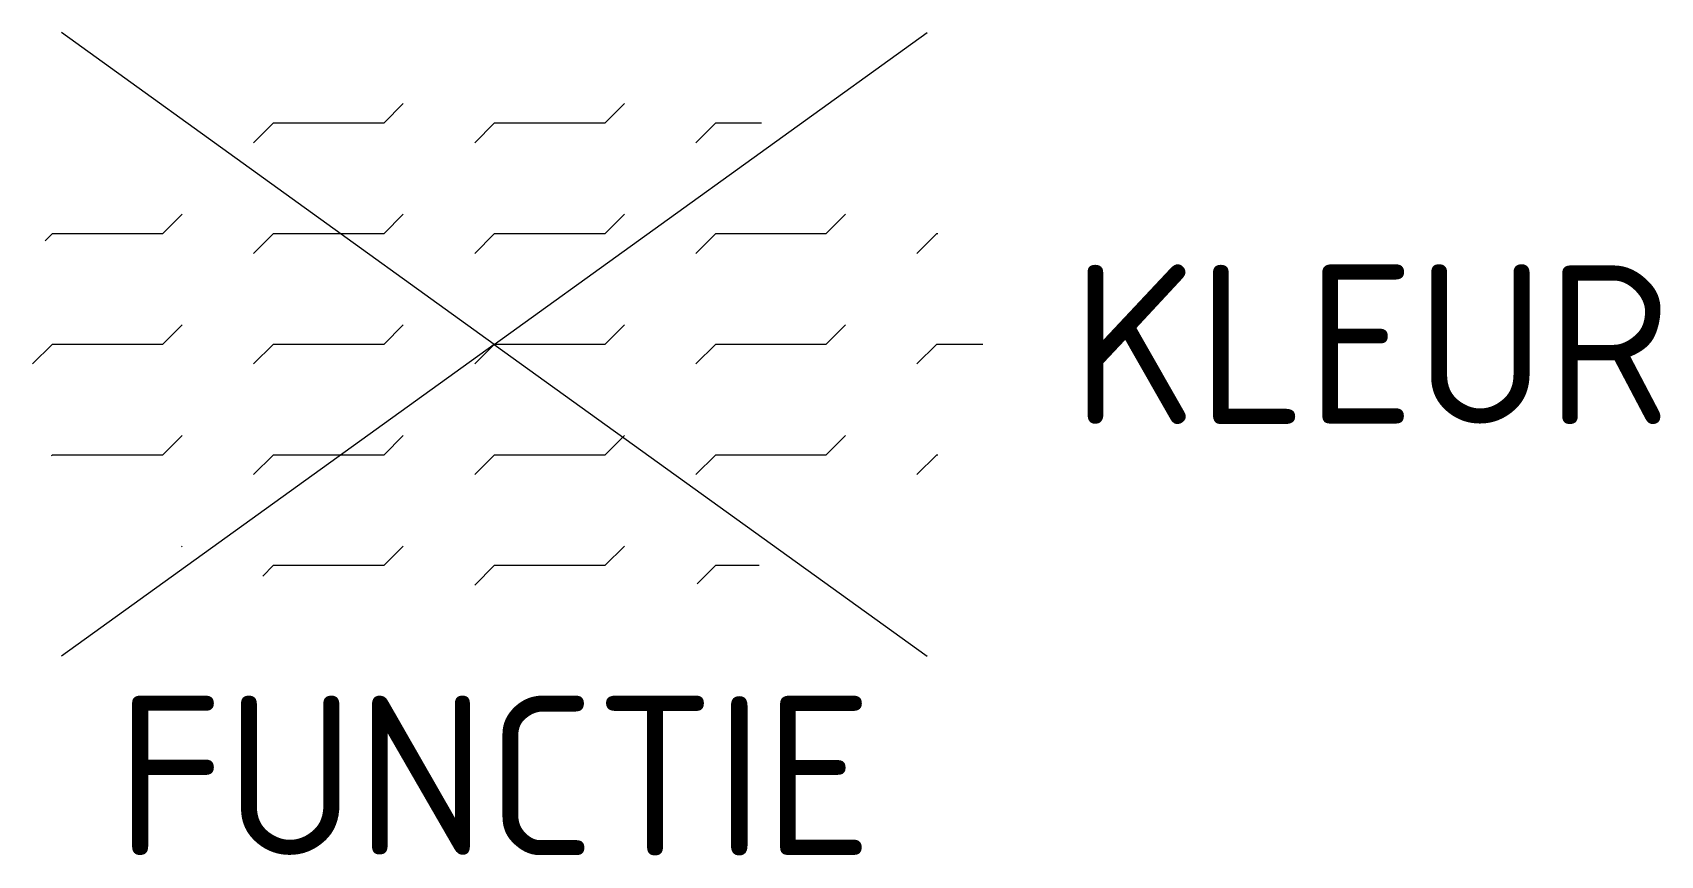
# Model space of a CAD drawing. Extents: x -5.2 to 13.2, y -5.8 to 3.5.
import ezdxf
from ezdxf.enums import TextEntityAlignment as Align

# ---------------------------------------------------------------- set-up
doc = ezdxf.new("R2010")
doc.units = 0
doc.styles.add('NLCS-ISO', font='NLCS-ISO.ttf')

msp = doc.modelspace()

# ---------------------------------------------------------------- linework, layer by layer
for p, q in [((0, 0), (-4.895, 3.524)), ((0, 0), (4.895, 3.524)), ((-1.25, 2.5), (-1.029, 2.721)), ((1.25, 2.5), (1.471, 2.721)), ((-2.721, 2.279), (-2.5, 2.5)), ((-1.25, 2.5), (-2.5, 2.5)), ((-0.221, 2.279), (0, 2.5)), ((1.25, 2.5), (0, 2.5)), ((2.279, 2.279), (2.5, 2.5)), ((3.02, 2.5), (2.5, 2.5)), ((-3.75, 1.25), (-3.529, 1.471)), ((-1.25, 1.25), (-1.029, 1.471)), ((1.25, 1.25), (1.471, 1.471)), ((3.75, 1.25), (3.971, 1.471)), ((-5.078, 1.172), (-5, 1.25)), ((-3.75, 1.25), (-5, 1.25)), ((-2.721, 1.029), (-2.5, 1.25)), ((-1.25, 1.25), (-2.5, 1.25)), ((-0.221, 1.029), (0, 1.25)), ((1.25, 1.25), (0, 1.25)), ((2.279, 1.029), (2.5, 1.25)), ((3.75, 1.25), (2.5, 1.25)), ((4.779, 1.029), (5, 1.25)), ((5.014, 1.25), (5, 1.25)), ((-3.75, 0), (-3.529, 0.221)), ((-1.25, 0), (-1.029, 0.221)), ((1.25, 0), (1.471, 0.221)), ((3.75, 0), (3.971, 0.221)), ((-3.75, 0), (-5, 0)), ((0, 0), (-4.895, -3.524)), ((-1.25, 0), (-2.5, 0)), ((1.25, 0), (0, 0)), ((0, 0), (4.895, -3.524)), ((3.75, 0), (2.5, 0)), ((5.525, 0), (5, 0)), ((-5.221, -0.221), (-5, 0)), ((-2.721, -0.221), (-2.5, 0)), ((-0.221, -0.221), (0, 0)), ((2.279, -0.221), (2.5, 0)), ((4.779, -0.221), (5, 0)), ((-3.75, -1.25), (-3.529, -1.029)), ((-1.25, -1.25), (-1.029, -1.029)), ((1.25, -1.25), (1.471, -1.029)), ((3.75, -1.25), (3.971, -1.029)), ((-5.007, -1.257), (-5, -1.25)), ((-3.75, -1.25), (-5, -1.25)), ((-2.721, -1.471), (-2.5, -1.25)), ((-1.25, -1.25), (-2.5, -1.25)), ((-0.221, -1.471), (0, -1.25)), ((1.25, -1.25), (0, -1.25)), ((2.279, -1.471), (2.5, -1.25)), ((3.75, -1.25), (2.5, -1.25)), ((4.779, -1.471), (5, -1.25)), ((5.014, -1.25), (5, -1.25)), ((-3.536, -2.286), (-3.529, -2.279)), ((-1.25, -2.5), (-1.029, -2.279)), ((1.25, -2.5), (1.471, -2.279)), ((-2.619, -2.619), (-2.5, -2.5)), ((-1.25, -2.5), (-2.5, -2.5)), ((-0.221, -2.721), (0, -2.5)), ((1.25, -2.5), (0, -2.5)), ((2.294, -2.707), (2.5, -2.5)), ((2.995, -2.5), (2.5, -2.5))]:
    msp.add_line(p, q)

# ---------------------------------------------------------------- texts
at = {"style": 'NLCS-ISO'}
msp.add_attdef('KLEUR', text='', height=1.8, dxfattribs=at).set_placement((6.525, 0), align=Align.MIDDLE_LEFT)
at = {"style": 'NLCS-ISO', "flags": 1}
msp.add_attdef('FUNCTIE', text='', height=1.8, dxfattribs=at).set_placement((0, -3.975), align=Align.TOP_CENTER)

doc.saveas('drawing.dxf')
